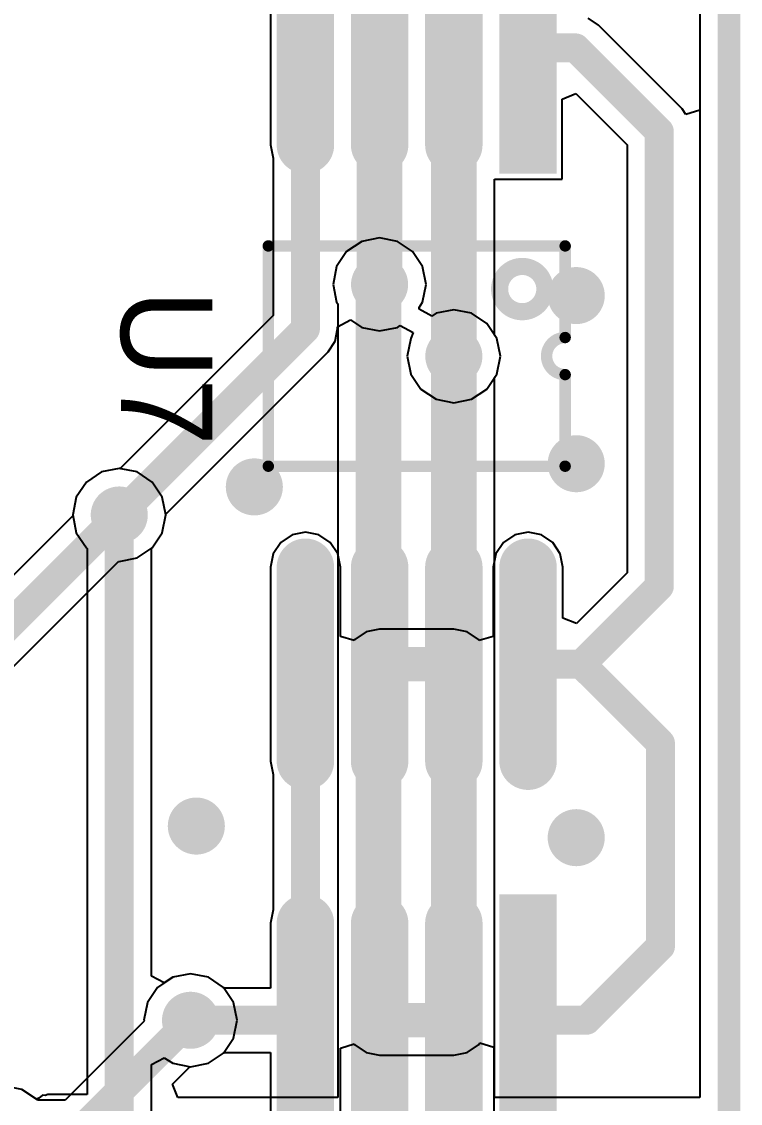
# Model space of a CAD drawing. Extents: x 10.58 to 11.54, y 9.91 to 15.27.
# Drawn here: x 11.1731 to 11.421, y 11.0794 to 11.4526 of the extents above; entities that cross this region are included whole.
import ezdxf

# ---------------------------------------------------------------- set-up
doc = ezdxf.new("R2010")
doc.units = 0
doc.layers.get('0').update_dxf_attribs({"linetype": 'CONTINUOUS'})
for name, color, linetype in [('BOTTOMLAYER', 5, 'CONTINUOUS'), ('KEEPOUTLAYER', 6, 'CONTINUOUS'), ('MULTILAYER', 9, 'CONTINUOUS'), ('TOPLAYER', 1, 'CONTINUOUS'), ('TOPOVERLAY', 2, 'CONTINUOUS'), ('TOPPASTE', 8, 'CONTINUOUS'), ('TOPSOLDER', 216, 'CONTINUOUS'), ('VIAHOLELAYER', 16, 'CONTINUOUS')]:
    doc.layers.add(name, color=color, linetype=linetype)

# ---------------------------------------------------------------- blocks, each defined once
blk = doc.blocks.new('TSSOP8_3')
at = {"layer": 'TOPLAYER', "const_width": 0.011811}
for points in [[(0.246063, 0), (0.179134, 0)], [(0.033465, -0.025591), (-0.033465, -0.025591)], [(0.246063, -0.025591), (0.179134, -0.025591)], [(0.033465, -0.051181), (-0.033465, -0.051181)], [(0.246063, -0.051181), (0.179134, -0.051181)], [(0.033465, -0.076772), (-0.033465, -0.076772)], [(0.246063, -0.076772), (0.179134, -0.076772)]]:
    blk.add_lwpolyline(points, dxfattribs=at)
at = {"layer": 'TOPLAYER', "const_width": 0.005906}
for points in [[(0.176181, 0, 1), (0.182087, 0, 1)], [(0.24311, 0, 1), (0.249016, 0, 1)], [(-0.036417, -0.025591, 1), (-0.030512, -0.025591, 1)], [(0.030512, -0.025591, 1), (0.036417, -0.025591, 1)], [(0.176181, -0.025591, 1), (0.182087, -0.025591, 1)], [(0.24311, -0.025591, 1), (0.249016, -0.025591, 1)], [(-0.036417, -0.051181, 1), (-0.030512, -0.051181, 1)], [(0.030512, -0.051181, 1), (0.036417, -0.051181, 1)], [(0.176181, -0.051181, 1), (0.182087, -0.051181, 1)], [(0.24311, -0.051181, 1), (0.249016, -0.051181, 1)], [(-0.036417, -0.076772, 1), (-0.030512, -0.076772, 1)], [(0.030512, -0.076772, 1), (0.036417, -0.076772, 1)], [(0.176181, -0.076772, 1), (0.182087, -0.076772, 1)], [(0.24311, -0.076772, 1), (0.249016, -0.076772, 1)]]:
    blk.add_lwpolyline(points, format="xyb", close=True, dxfattribs=at)
at = {"layer": 'TOPLAYER'}
blk.add_solid([(-0.03937, -0.005906), (0.03937, -0.005906), (-0.03937, 0.005906), (0.03937, 0.005906)], dxfattribs=at)
at = {"layer": 'TOPOVERLAY'}
for points, const_width in [([(0.067323, 0.012795, 1), (0.069291, 0.012795, 1)], 0.001969), ([(0.067323, 0.012795, 1), (0.069291, 0.012795, 1)], 0.001969), ([(0.098917, 0.012795, 1), (0.100886, 0.012795, 1)], 0.001969), ([(0.098917, 0.012795, 1), (0.100886, 0.012795, 1)], 0.001969), ([(0.111713, 0.012795, 1), (0.113681, 0.012795, 1)], 0.001969), ([(0.111713, 0.012795, 1), (0.113681, 0.012795, 1)], 0.001969), ([(0.143307, 0.012795, 1), (0.145276, 0.012795, 1)], 0.001969), ([(0.143307, 0.012795, 1), (0.145276, 0.012795, 1)], 0.001969), ([(0.091, -0.002, 1), (0.07538, -0.002, 1)], 0.005906), ([(0.073903, -0.002, 1), (0.076856, -0.002, 1)], 0.002953), ([(0.089524, -0.002, 1), (0.092476, -0.002, 1)], 0.002953), ([(0.067323, -0.089567, 1), (0.069291, -0.089567, 1)], 0.001969), ([(0.067323, -0.089567, 1), (0.069291, -0.089567, 1)], 0.001969), ([(0.143307, -0.089567, 1), (0.145276, -0.089567, 1)], 0.001969), ([(0.143307, -0.089567, 1), (0.145276, -0.089567, 1)], 0.001969)]:
    blk.add_lwpolyline(points, format="xyb", close=True, dxfattribs=dict(at, const_width=const_width))
at = {"layer": 'TOPOVERLAY', "const_width": 0.003937}
for points in [[(0.099902, 0.012795), (0.068307, 0.012795)], [(0.068307, -0.089567), (0.068307, 0.012795)], [(0.144291, 0.012795), (0.112697, 0.012795)], [(0.144291, -0.089567), (0.144291, 0.012795)], [(0.144291, -0.089567), (0.068307, -0.089567)]]:
    blk.add_lwpolyline(points, dxfattribs=at)
blk.add_lwpolyline([(0.112697, 0.012795, -1), (0.099902, 0.012795)], format="xyb", dxfattribs=at)
at = {"layer": 'TOPPASTE', "const_width": 0.011811}
for points in [[(0.246063, 0), (0.179134, 0)], [(0.033465, -0.025591), (-0.033465, -0.025591)], [(0.246063, -0.025591), (0.179134, -0.025591)], [(0.033465, -0.051181), (-0.033465, -0.051181)], [(0.246063, -0.051181), (0.179134, -0.051181)], [(0.033465, -0.076772), (-0.033465, -0.076772)], [(0.246063, -0.076772), (0.179134, -0.076772)]]:
    blk.add_lwpolyline(points, dxfattribs=at)
at = {"layer": 'TOPPASTE', "const_width": 0.005906}
for points in [[(0.176181, 0, 1), (0.182087, 0, 1)], [(0.24311, 0, 1), (0.249016, 0, 1)], [(-0.036417, -0.025591, 1), (-0.030512, -0.025591, 1)], [(0.030512, -0.025591, 1), (0.036417, -0.025591, 1)], [(0.176181, -0.025591, 1), (0.182087, -0.025591, 1)], [(0.24311, -0.025591, 1), (0.249016, -0.025591, 1)], [(-0.036417, -0.051181, 1), (-0.030512, -0.051181, 1)], [(0.030512, -0.051181, 1), (0.036417, -0.051181, 1)], [(0.176181, -0.051181, 1), (0.182087, -0.051181, 1)], [(0.24311, -0.051181, 1), (0.249016, -0.051181, 1)], [(-0.036417, -0.076772, 1), (-0.030512, -0.076772, 1)], [(0.030512, -0.076772, 1), (0.036417, -0.076772, 1)], [(0.176181, -0.076772, 1), (0.182087, -0.076772, 1)], [(0.24311, -0.076772, 1), (0.249016, -0.076772, 1)]]:
    blk.add_lwpolyline(points, format="xyb", close=True, dxfattribs=at)
at = {"layer": 'TOPPASTE'}
blk.add_solid([(-0.03937, -0.005906), (0.03937, -0.005906), (-0.03937, 0.005906), (0.03937, 0.005906)], dxfattribs=at)
at = {"layer": 'TOPSOLDER', "const_width": 0.019811}
for points in [[(0.246063, 0), (0.179134, 0)], [(0.033465, -0.025591), (-0.033465, -0.025591)], [(0.246063, -0.025591), (0.179134, -0.025591)], [(0.033465, -0.051181), (-0.033465, -0.051181)], [(0.246063, -0.051181), (0.179134, -0.051181)], [(0.033465, -0.076772), (-0.033465, -0.076772)], [(0.246063, -0.076772), (0.179134, -0.076772)]]:
    blk.add_lwpolyline(points, dxfattribs=at)
at = {"layer": 'TOPSOLDER', "const_width": 0.009905}
for points in [[(0.174181, 0, 1), (0.184086, 0, 1)], [(0.24111, 0, 1), (0.251016, 0, 1)], [(-0.038417, -0.025591, 1), (-0.028512, -0.025591, 1)], [(0.028512, -0.025591, 1), (0.038417, -0.025591, 1)], [(0.174181, -0.025591, 1), (0.184086, -0.025591, 1)], [(0.24111, -0.025591, 1), (0.251016, -0.025591, 1)], [(-0.038417, -0.051181, 1), (-0.028512, -0.051181, 1)], [(0.028512, -0.051181, 1), (0.038417, -0.051181, 1)], [(0.174181, -0.051181, 1), (0.184086, -0.051181, 1)], [(0.24111, -0.051181, 1), (0.251016, -0.051181, 1)], [(-0.038417, -0.076772, 1), (-0.028512, -0.076772, 1)], [(0.028512, -0.076772, 1), (0.038417, -0.076772, 1)], [(0.174181, -0.076772, 1), (0.184086, -0.076772, 1)], [(0.24111, -0.076772, 1), (0.251016, -0.076772, 1)]]:
    blk.add_lwpolyline(points, format="xyb", close=True, dxfattribs=at)
at = {"layer": 'TOPSOLDER'}
blk.add_solid([(-0.04337, -0.009905), (0.04337, -0.009905), (-0.04337, 0.009905), (0.04337, 0.009905)], dxfattribs=at)
blk = doc.blocks.new('TSSOP8_59')
at = {"layer": 'TOPLAYER', "const_width": 0.011811}
for points in [[(0.246063, 0), (0.179134, 0)], [(0.033465, -0.025591), (-0.033465, -0.025591)], [(0.246063, -0.025591), (0.179134, -0.025591)], [(0.033465, -0.051181), (-0.033465, -0.051181)], [(0.246063, -0.051181), (0.179134, -0.051181)], [(0.033465, -0.076772), (-0.033465, -0.076772)], [(0.246063, -0.076772), (0.179134, -0.076772)]]:
    blk.add_lwpolyline(points, dxfattribs=at)
at = {"layer": 'TOPLAYER', "const_width": 0.005906}
for points in [[(0.176181, 0, 1), (0.182087, 0, 1)], [(0.24311, 0, 1), (0.249016, 0, 1)], [(-0.036417, -0.025591, 1), (-0.030512, -0.025591, 1)], [(0.030512, -0.025591, 1), (0.036417, -0.025591, 1)], [(0.176181, -0.025591, 1), (0.182087, -0.025591, 1)], [(0.24311, -0.025591, 1), (0.249016, -0.025591, 1)], [(-0.036417, -0.051181, 1), (-0.030512, -0.051181, 1)], [(0.030512, -0.051181, 1), (0.036417, -0.051181, 1)], [(0.176181, -0.051181, 1), (0.182087, -0.051181, 1)], [(0.24311, -0.051181, 1), (0.249016, -0.051181, 1)], [(-0.036417, -0.076772, 1), (-0.030512, -0.076772, 1)], [(0.030512, -0.076772, 1), (0.036417, -0.076772, 1)], [(0.176181, -0.076772, 1), (0.182087, -0.076772, 1)], [(0.24311, -0.076772, 1), (0.249016, -0.076772, 1)]]:
    blk.add_lwpolyline(points, format="xyb", close=True, dxfattribs=at)
at = {"layer": 'TOPLAYER'}
blk.add_solid([(-0.03937, -0.005906), (0.03937, -0.005906), (-0.03937, 0.005906), (0.03937, 0.005906)], dxfattribs=at)
at = {"layer": 'TOPOVERLAY'}
for points, const_width in [([(0.067323, 0.012795, 1), (0.069291, 0.012795, 1)], 0.001969), ([(0.067323, 0.012795, 1), (0.069291, 0.012795, 1)], 0.001969), ([(0.098917, 0.012795, 1), (0.100886, 0.012795, 1)], 0.001969), ([(0.098917, 0.012795, 1), (0.100886, 0.012795, 1)], 0.001969), ([(0.111713, 0.012795, 1), (0.113681, 0.012795, 1)], 0.001969), ([(0.111713, 0.012795, 1), (0.113681, 0.012795, 1)], 0.001969), ([(0.143307, 0.012795, 1), (0.145276, 0.012795, 1)], 0.001969), ([(0.143307, 0.012795, 1), (0.145276, 0.012795, 1)], 0.001969), ([(0.091, -0.002, 1), (0.07538, -0.002, 1)], 0.005906), ([(0.073903, -0.002, 1), (0.076856, -0.002, 1)], 0.002953), ([(0.089524, -0.002, 1), (0.092476, -0.002, 1)], 0.002953), ([(0.067323, -0.089567, 1), (0.069291, -0.089567, 1)], 0.001969), ([(0.067323, -0.089567, 1), (0.069291, -0.089567, 1)], 0.001969), ([(0.143307, -0.089567, 1), (0.145276, -0.089567, 1)], 0.001969), ([(0.143307, -0.089567, 1), (0.145276, -0.089567, 1)], 0.001969)]:
    blk.add_lwpolyline(points, format="xyb", close=True, dxfattribs=dict(at, const_width=const_width))
at = {"layer": 'TOPOVERLAY', "const_width": 0.003937}
for points in [[(0.099902, 0.012795), (0.068307, 0.012795)], [(0.068307, -0.089567), (0.068307, 0.012795)], [(0.144291, 0.012795), (0.112697, 0.012795)], [(0.144291, -0.089567), (0.144291, 0.012795)], [(0.144291, -0.089567), (0.068307, -0.089567)]]:
    blk.add_lwpolyline(points, dxfattribs=at)
blk.add_lwpolyline([(0.112697, 0.012795, -1), (0.099902, 0.012795)], format="xyb", dxfattribs=at)
at = {"layer": 'TOPPASTE', "const_width": 0.011811}
for points in [[(0.246063, 0), (0.179134, 0)], [(0.033465, -0.025591), (-0.033465, -0.025591)], [(0.246063, -0.025591), (0.179134, -0.025591)], [(0.033465, -0.051181), (-0.033465, -0.051181)], [(0.246063, -0.051181), (0.179134, -0.051181)], [(0.033465, -0.076772), (-0.033465, -0.076772)], [(0.246063, -0.076772), (0.179134, -0.076772)]]:
    blk.add_lwpolyline(points, dxfattribs=at)
at = {"layer": 'TOPPASTE', "const_width": 0.005906}
for points in [[(0.176181, 0, 1), (0.182087, 0, 1)], [(0.24311, 0, 1), (0.249016, 0, 1)], [(-0.036417, -0.025591, 1), (-0.030512, -0.025591, 1)], [(0.030512, -0.025591, 1), (0.036417, -0.025591, 1)], [(0.176181, -0.025591, 1), (0.182087, -0.025591, 1)], [(0.24311, -0.025591, 1), (0.249016, -0.025591, 1)], [(-0.036417, -0.051181, 1), (-0.030512, -0.051181, 1)], [(0.030512, -0.051181, 1), (0.036417, -0.051181, 1)], [(0.176181, -0.051181, 1), (0.182087, -0.051181, 1)], [(0.24311, -0.051181, 1), (0.249016, -0.051181, 1)], [(-0.036417, -0.076772, 1), (-0.030512, -0.076772, 1)], [(0.030512, -0.076772, 1), (0.036417, -0.076772, 1)], [(0.176181, -0.076772, 1), (0.182087, -0.076772, 1)], [(0.24311, -0.076772, 1), (0.249016, -0.076772, 1)]]:
    blk.add_lwpolyline(points, format="xyb", close=True, dxfattribs=at)
at = {"layer": 'TOPPASTE'}
blk.add_solid([(-0.03937, -0.005906), (0.03937, -0.005906), (-0.03937, 0.005906), (0.03937, 0.005906)], dxfattribs=at)
at = {"layer": 'TOPSOLDER', "const_width": 0.019811}
for points in [[(0.246063, 0), (0.179134, 0)], [(0.033465, -0.025591), (-0.033465, -0.025591)], [(0.246063, -0.025591), (0.179134, -0.025591)], [(0.033465, -0.051181), (-0.033465, -0.051181)], [(0.246063, -0.051181), (0.179134, -0.051181)], [(0.033465, -0.076772), (-0.033465, -0.076772)], [(0.246063, -0.076772), (0.179134, -0.076772)]]:
    blk.add_lwpolyline(points, dxfattribs=at)
at = {"layer": 'TOPSOLDER', "const_width": 0.009905}
for points in [[(0.174181, 0, 1), (0.184086, 0, 1)], [(0.24111, 0, 1), (0.251016, 0, 1)], [(-0.038417, -0.025591, 1), (-0.028512, -0.025591, 1)], [(0.028512, -0.025591, 1), (0.038417, -0.025591, 1)], [(0.174181, -0.025591, 1), (0.184086, -0.025591, 1)], [(0.24111, -0.025591, 1), (0.251016, -0.025591, 1)], [(-0.038417, -0.051181, 1), (-0.028512, -0.051181, 1)], [(0.028512, -0.051181, 1), (0.038417, -0.051181, 1)], [(0.174181, -0.051181, 1), (0.184086, -0.051181, 1)], [(0.24111, -0.051181, 1), (0.251016, -0.051181, 1)], [(-0.038417, -0.076772, 1), (-0.028512, -0.076772, 1)], [(0.028512, -0.076772, 1), (0.038417, -0.076772, 1)], [(0.174181, -0.076772, 1), (0.184086, -0.076772, 1)], [(0.24111, -0.076772, 1), (0.251016, -0.076772, 1)]]:
    blk.add_lwpolyline(points, format="xyb", close=True, dxfattribs=at)
at = {"layer": 'TOPSOLDER'}
blk.add_solid([(-0.04337, -0.009905), (0.04337, -0.009905), (-0.04337, 0.009905), (0.04337, 0.009905)], dxfattribs=at)

msp = doc.modelspace()

# ---------------------------------------------------------------- linework, layer by layer
at = {"layer": 'BOTTOMLAYER'}
for p, q in [((11.406985, 12.641469), (11.406985, 11.081493)), ((11.296548, 11.377999), (11.290403, 11.376777)), ((11.302692, 11.376777), (11.296548, 11.377999)), ((11.290403, 11.376777), (11.285194, 11.373297)), ((11.307901, 11.373297), (11.302692, 11.376777)), ((11.285194, 11.373297), (11.281713, 11.368087)), ((11.311382, 11.368087), (11.307901, 11.373297)), ((11.281713, 11.368087), (11.280491, 11.361943)), ((11.312604, 11.361943), (11.311382, 11.368087)), ((11.280491, 11.361943), (11.281713, 11.355798)), ((11.311382, 11.355798), (11.312604, 11.361943)), ((11.281713, 11.355798), (11.282105, 11.355213)), ((11.310204, 11.354034), (11.311382, 11.355798)), ((11.282105, 11.355213), (11.282105, 11.081493)), ((11.310204, 11.353414), (11.310204, 11.354034)), ((11.314613, 11.351057), (11.310204, 11.353414)), ((11.316011, 11.351991), (11.314613, 11.351057)), ((11.322155, 11.353213), (11.316011, 11.351991)), ((11.3283, 11.351991), (11.322155, 11.353213)), ((11.333509, 11.348511), (11.3283, 11.351991)), ((11.33699, 11.343302), (11.333509, 11.348511)), ((11.338212, 11.337157), (11.33699, 11.343302)), ((11.33699, 11.331012), (11.338212, 11.337157)), ((11.336205, 11.329838), (11.33699, 11.331012)), ((11.336205, 11.081493), (11.336205, 11.329838)), ((11.200639, 11.29725), (11.19543, 11.293769)), ((11.206784, 11.298472), (11.200639, 11.29725)), ((11.212929, 11.29725), (11.206784, 11.298472)), ((11.218138, 11.293769), (11.212929, 11.29725)), ((11.19543, 11.293769), (11.19195, 11.28856)), ((11.221618, 11.28856), (11.218138, 11.293769)), ((11.19195, 11.28856), (11.190727, 11.282416)), ((11.222841, 11.282416), (11.221618, 11.28856)), ((11.190782, 11.282139), (11.021627, 11.112984)), ((11.190727, 11.282416), (11.190782, 11.282139)), ((11.221618, 11.276271), (11.222841, 11.282416)), ((11.218138, 11.271062), (11.221618, 11.276271)), ((11.212929, 11.267581), (11.218138, 11.271062)), ((11.037352, 11.097259), (11.206508, 11.266414)), ((11.206508, 11.266414), (11.206784, 11.266359)), ((11.206784, 11.266359), (11.212929, 11.267581)), ((11.231359, 11.124157), (11.225214, 11.122935)), ((11.237503, 11.122935), (11.231359, 11.124157)), ((11.225214, 11.122935), (11.220005, 11.119454)), ((11.242712, 11.119454), (11.237503, 11.122935)), ((11.220005, 11.119454), (11.216525, 11.114245)), ((11.246193, 11.114245), (11.242712, 11.119454)), ((11.216525, 11.114245), (11.215302, 11.108101)), ((11.247415, 11.108101), (11.246193, 11.114245)), ((11.215357, 11.107824), (11.188076, 11.080543)), ((11.215302, 11.108101), (11.215357, 11.107824)), ((11.246193, 11.101956), (11.247415, 11.108101)), ((11.242712, 11.096747), (11.246193, 11.101956)), ((11.237503, 11.093266), (11.242712, 11.096747)), ((11.225095, 11.086112), (11.231082, 11.092099)), ((11.231082, 11.092099), (11.231359, 11.092044)), ((11.231359, 11.092044), (11.237503, 11.093266)), ((11.173165, 11.084258), (11.16702, 11.08548)), ((11.178374, 11.080777), (11.173165, 11.084258)), ((11.227009, 11.081493), (11.225095, 11.086112)), ((11.178531, 11.080543), (11.178374, 11.080777)), ((11.188076, 11.080543), (11.178531, 11.080543)), ((11.282105, 11.081493), (11.227009, 11.081493)), ((11.406985, 11.081493), (11.336205, 11.081493))]:
    msp.add_line(p, q, dxfattribs=at)
for points, const_width in [([(11.291626, 11.361943, 1), (11.301469, 11.361943, 1)], 0.009843), ([(11.292217, 11.361549, 1), (11.300091, 11.361549, 1)], 0.007874), ([(11.359438, 11.358101, 1), (11.36928, 11.358101, 1)], 0.009843), ([(11.317234, 11.337157, 1), (11.327077, 11.337157, 1)], 0.009843), ([(11.318219, 11.337157, 1), (11.326092, 11.337157, 1)], 0.007874), ([(11.359438, 11.300101, 1), (11.36928, 11.300101, 1)], 0.009843), ([(11.248438, 11.292101, 1), (11.25828, 11.292101, 1)], 0.009843), ([(11.201863, 11.282416, 1), (11.211705, 11.282416, 1)], 0.009843), ([(11.204284, 11.282416, 1), (11.209284, 11.282416, 1)], 0.005), ([(11.228438, 11.175101, 1), (11.23828, 11.175101, 1)], 0.009843), ([(11.359438, 11.171101, 1), (11.36928, 11.171101, 1)], 0.009843), ([(11.226438, 11.108101, 1), (11.23628, 11.108101, 1)], 0.009843), ([(11.228859, 11.108101, 1), (11.233859, 11.108101, 1)], 0.005)]:
    msp.add_lwpolyline(points, format="xyb", close=True, dxfattribs=dict(at, const_width=const_width))
for points, const_width in [([(11.296154, 10.985959), (11.296154, 11.361549)], 0.015748), ([(11.322155, 10.965304), (11.322155, 11.337157)], 0.015748), ([(11.021351, 11.096982), (11.206784, 11.282416)], 0.01), ([(11.192682, 11.069423), (11.231359, 11.108101)], 0.01)]:
    msp.add_lwpolyline(points, dxfattribs=dict(at, const_width=const_width))
at = {"layer": 'KEEPOUTLAYER', "const_width": 0.007874}
msp.add_lwpolyline([(11.417021, 10.696586), (11.417021, 12.641469)], dxfattribs=at)
at = {"layer": 'MULTILAYER', "const_width": 0.009843}
for points in [[(11.291626, 11.361943, 1), (11.301469, 11.361943, 1)], [(11.359438, 11.358101, 1), (11.36928, 11.358101, 1)], [(11.317234, 11.337157, 1), (11.327077, 11.337157, 1)], [(11.359438, 11.300101, 1), (11.36928, 11.300101, 1)], [(11.248438, 11.292101, 1), (11.25828, 11.292101, 1)], [(11.201863, 11.282416, 1), (11.211705, 11.282416, 1)], [(11.228438, 11.175101, 1), (11.23828, 11.175101, 1)], [(11.359438, 11.171101, 1), (11.36928, 11.171101, 1)], [(11.226438, 11.108101, 1), (11.23628, 11.108101, 1)]]:
    msp.add_lwpolyline(points, format="xyb", close=True, dxfattribs=at)
at = {"layer": 'TOPLAYER'}
for p, q in [((11.406985, 12.641469), (11.406985, 11.422017)), ((11.258932, 11.476997), (11.258932, 11.410068)), ((11.372033, 11.451395), (11.368426, 11.453805)), ((11.400867, 11.422561), (11.372033, 11.451395)), ((11.359557, 11.425881), (11.364182, 11.427796)), ((11.364182, 11.427796), (11.381885, 11.410093)), ((11.359557, 11.398257), (11.359557, 11.425881)), ((11.402201, 11.420565), (11.400867, 11.422561)), ((11.406985, 11.422017), (11.402201, 11.420565)), ((11.258932, 11.410068), (11.259849, 11.40546)), ((11.381885, 11.410093), (11.381885, 11.262405)), ((11.259849, 11.40546), (11.259855, 11.40545)), ((11.259855, 11.40545), (11.259855, 11.351212)), ((11.336205, 11.344476), (11.336205, 11.398257)), ((11.336205, 11.398257), (11.359557, 11.398257)), ((11.259855, 11.351212), (11.207061, 11.298417)), ((11.282094, 11.347357), (11.286503, 11.349714)), ((11.286503, 11.349714), (11.290403, 11.347109)), ((11.281247, 11.342351), (11.282094, 11.346606)), ((11.282094, 11.346606), (11.282094, 11.347357)), ((11.282094, 11.346606), (11.282094, 11.346606)), ((11.290403, 11.347109), (11.296548, 11.345886)), ((11.296548, 11.345886), (11.302692, 11.347109)), ((11.302692, 11.347109), (11.303696, 11.347779)), ((11.303696, 11.347779), (11.308106, 11.345422)), ((11.308106, 11.345422), (11.307321, 11.343301)), ((11.308106, 11.345422), (11.308106, 11.345422)), ((11.33699, 11.343302), (11.336205, 11.344476)), ((11.278837, 11.338743), (11.281247, 11.342351)), ((11.307321, 11.343302), (11.306099, 11.337157)), ((11.307321, 11.343301), (11.307321, 11.343302)), ((11.338212, 11.337157), (11.33699, 11.343302)), ((11.222786, 11.282692), (11.278837, 11.338743)), ((11.306099, 11.337157), (11.307321, 11.331012)), ((11.33699, 11.331012), (11.338212, 11.337157)), ((11.307321, 11.331012), (11.310802, 11.325803)), ((11.333509, 11.325803), (11.33699, 11.331012)), ((11.310802, 11.325803), (11.316011, 11.322323)), ((11.3283, 11.322323), (11.333509, 11.325803)), ((11.316011, 11.322323), (11.322155, 11.3211)), ((11.322155, 11.3211), (11.3283, 11.322323)), ((11.200639, 11.29725), (11.19543, 11.293769)), ((11.206784, 11.298472), (11.200639, 11.29725)), ((11.207061, 11.298417), (11.206784, 11.298472)), ((11.19543, 11.293769), (11.19195, 11.28856)), ((11.19195, 11.28856), (11.190727, 11.282416)), ((11.190727, 11.282416), (11.19195, 11.276271)), ((11.221618, 11.276271), (11.222841, 11.282416)), ((11.222841, 11.282416), (11.222786, 11.282692)), ((11.19195, 11.276271), (11.19543, 11.271062)), ((11.218138, 11.271062), (11.221618, 11.276271)), ((11.266366, 11.275525), (11.262459, 11.272914)), ((11.270974, 11.276441), (11.266366, 11.275525)), ((11.275583, 11.275525), (11.270974, 11.276441)), ((11.27949, 11.272914), (11.275583, 11.275525)), ((11.343138, 11.275525), (11.339231, 11.272914)), ((11.347746, 11.276441), (11.343138, 11.275525)), ((11.352355, 11.275525), (11.347746, 11.276441)), ((11.356261, 11.272914), (11.352355, 11.275525)), ((11.19543, 11.271062), (11.195665, 11.270905)), ((11.195665, 11.270905), (11.195665, 11.082493)), ((11.217903, 11.270905), (11.218138, 11.271062)), ((11.217903, 11.123353), (11.217903, 11.270905)), ((11.262459, 11.272914), (11.259849, 11.269007)), ((11.2821, 11.269007), (11.27949, 11.272914)), ((11.339231, 11.272914), (11.33662, 11.269007)), ((11.358872, 11.269007), (11.356261, 11.272914)), ((11.259849, 11.269007), (11.258932, 11.264399)), ((11.283017, 11.264399), (11.2821, 11.269007)), ((11.33662, 11.269007), (11.335704, 11.264399)), ((11.359789, 11.264399), (11.358872, 11.269007)), ((11.258932, 11.264399), (11.258932, 11.19747)), ((11.283017, 11.24053), (11.283017, 11.264399)), ((11.335704, 11.264399), (11.335704, 11.24053)), ((11.359789, 11.246842), (11.359789, 11.264399)), ((11.381885, 11.262405), (11.364408, 11.244928)), ((11.364408, 11.244928), (11.359789, 11.246842)), ((11.287802, 11.239078), (11.283017, 11.24053)), ((11.291956, 11.24206), (11.28805, 11.23945)), ((11.296565, 11.242977), (11.291956, 11.24206)), ((11.322155, 11.242977), (11.296565, 11.242977)), ((11.326764, 11.24206), (11.322155, 11.242977)), ((11.330671, 11.23945), (11.326764, 11.24206)), ((11.335704, 11.24053), (11.330919, 11.239078)), ((11.28805, 11.23945), (11.287802, 11.239078)), ((11.330919, 11.239078), (11.330671, 11.23945)), ((11.258932, 11.19747), (11.259849, 11.192861)), ((11.259849, 11.192861), (11.259855, 11.192852)), ((11.259855, 11.192852), (11.259855, 11.146215)), ((11.259849, 11.146206), (11.258932, 11.141597)), ((11.259855, 11.146215), (11.259849, 11.146206)), ((11.258932, 11.141597), (11.258932, 11.11922)), ((11.231359, 11.124157), (11.225214, 11.122935)), ((11.237503, 11.122935), (11.231359, 11.124157)), ((11.222313, 11.120996), (11.217903, 11.123353)), ((11.225214, 11.122935), (11.222313, 11.120996)), ((11.242712, 11.119454), (11.237503, 11.122935)), ((11.242869, 11.11922), (11.242712, 11.119454)), ((11.258932, 11.11922), (11.242869, 11.11922)), ((11.283017, 11.098537), (11.287802, 11.099989)), ((11.283017, 11.074668), (11.283017, 11.098537)), ((11.287802, 11.099989), (11.28805, 11.099617)), ((11.28805, 11.099617), (11.291956, 11.097007)), ((11.326764, 11.097007), (11.330671, 11.099617)), ((11.330671, 11.099617), (11.33115, 11.100335)), ((11.33115, 11.100335), (11.335935, 11.098884)), ((11.335935, 11.098884), (11.335935, 11.062857)), ((11.217903, 11.092848), (11.222313, 11.095205)), ((11.222313, 11.095205), (11.225214, 11.093266)), ((11.237503, 11.093266), (11.242712, 11.096747)), ((11.242712, 11.096747), (11.242869, 11.096981)), ((11.242869, 11.096981), (11.258932, 11.096981)), ((11.258932, 11.096981), (11.258932, 11.074668)), ((11.291956, 11.097007), (11.296565, 11.09609)), ((11.296565, 11.09609), (11.322155, 11.09609)), ((11.322155, 11.09609), (11.326764, 11.097007)), ((11.217903, 11.036627), (11.217903, 11.092848)), ((11.225214, 11.093266), (11.231359, 11.092044)), ((11.231359, 11.092044), (11.237503, 11.093266)), ((11.173165, 11.084258), (11.16702, 11.08548)), ((11.17823, 11.080873), (11.173165, 11.084258)), ((11.17907, 11.081221), (11.17823, 11.080873)), ((11.180283, 11.082217), (11.17907, 11.081221)), ((11.181246, 11.082123), (11.180283, 11.082217)), ((11.182139, 11.082493), (11.181246, 11.082123)), ((11.195665, 11.082493), (11.182139, 11.082493))]:
    msp.add_line(p, q, dxfattribs=at)
for points, const_width in [([(11.296565, 11.443533), (11.296565, 11.498933)], 0.015748), ([(11.322155, 11.443533), (11.322155, 11.498933)], 0.015748), ([(11.296548, 11.361943), (11.296548, 11.443516)], 0.015748), ([(11.322155, 11.337157), (11.322155, 11.443533)], 0.015748), ([(11.270974, 11.346606), (11.270974, 11.443533)], 0.01), ([(11.347746, 11.443533), (11.364171, 11.443533)], 0.01), ([(11.364171, 11.443533), (11.393004, 11.414699)], 0.01), ([(11.393004, 11.2578), (11.393004, 11.414699)], 0.01), ([(11.206784, 11.282416), (11.270974, 11.346606)], 0.01), ([(11.206784, 11.032022), (11.206784, 11.282416)], 0.01), ([(11.366139, 11.230934), (11.393004, 11.2578)], 0.01), ([(11.270974, 11.108133), (11.270974, 11.230934)], 0.01), ([(11.296565, 11.108133), (11.296565, 11.230934)], 0.011811), ([(11.296565, 11.230934), (11.322155, 11.230934)], 0.011811), ([(11.322155, 11.169038), (11.322155, 11.230934)], 0.011811), ([(11.347746, 11.230934), (11.366139, 11.230934)], 0.01), ([(11.366139, 11.230934), (11.393398, 11.203675)], 0.01), ([(11.393398, 11.133596), (11.393398, 11.203675)], 0.01), ([(11.322155, 11.108133), (11.322155, 11.169038)], 0.011811), ([(11.367934, 11.108133), (11.393398, 11.133596)], 0.01), ([(11.231359, 11.108101), (11.270942, 11.108101)], 0.01), ([(11.296565, 11.108133), (11.322155, 11.108133)], 0.011811), ([(11.347746, 11.108133), (11.367934, 11.108133)], 0.01), ([(11.347746, 10.895534), (11.347746, 11.108133)], 0.01)]:
    msp.add_lwpolyline(points, dxfattribs=dict(at, const_width=const_width))
for points, const_width in [([(11.292611, 11.443516, 1), (11.300485, 11.443516, 1)], 0.007874), ([(11.292628, 11.443533, 1), (11.300502, 11.443533, 1)], 0.007874), ([(11.318219, 11.443533, 1), (11.326092, 11.443533, 1)], 0.007874), ([(11.318219, 11.443533, 1), (11.326092, 11.443533, 1)], 0.007874), ([(11.268474, 11.443533, 1), (11.273474, 11.443533, 1)], 0.005), ([(11.345246, 11.443533, 1), (11.350246, 11.443533, 1)], 0.005), ([(11.361671, 11.443533, 1), (11.36667, 11.443533, 1)], 0.005), ([(11.361671, 11.443533, 1), (11.36667, 11.443533, 1)], 0.005), ([(11.390504, 11.414699, 1), (11.395504, 11.414699, 1)], 0.005), ([(11.390504, 11.414699, 1), (11.395504, 11.414699, 1)], 0.005), ([(11.291626, 11.361943, 1), (11.301469, 11.361943, 1)], 0.009843), ([(11.292611, 11.361943, 1), (11.300485, 11.361943, 1)], 0.007874), ([(11.359438, 11.358101, 1), (11.36928, 11.358101, 1)], 0.009843), ([(11.268474, 11.346606, 1), (11.273474, 11.346606, 1)], 0.005), ([(11.268474, 11.346606, 1), (11.273474, 11.346606, 1)], 0.005), ([(11.317234, 11.337157, 1), (11.327077, 11.337157, 1)], 0.009843), ([(11.318219, 11.337157, 1), (11.326092, 11.337157, 1)], 0.007874), ([(11.359438, 11.300101, 1), (11.36928, 11.300101, 1)], 0.009843), ([(11.248438, 11.292101, 1), (11.25828, 11.292101, 1)], 0.009843), ([(11.201863, 11.282416, 1), (11.211705, 11.282416, 1)], 0.009843), ([(11.204284, 11.282416, 1), (11.209284, 11.282416, 1)], 0.005), ([(11.204284, 11.282416, 1), (11.209284, 11.282416, 1)], 0.005), ([(11.390504, 11.2578, 1), (11.395504, 11.2578, 1)], 0.005), ([(11.390504, 11.2578, 1), (11.395504, 11.2578, 1)], 0.005), ([(11.268474, 11.230934, 1), (11.273474, 11.230934, 1)], 0.005), ([(11.293612, 11.230934, 1), (11.299518, 11.230934, 1)], 0.005906), ([(11.293612, 11.230934, 1), (11.299518, 11.230934, 1)], 0.005906), ([(11.319203, 11.230934, 1), (11.325108, 11.230934, 1)], 0.005906), ([(11.319203, 11.230934, 1), (11.325108, 11.230934, 1)], 0.005906), ([(11.345246, 11.230934, 1), (11.350246, 11.230934, 1)], 0.005), ([(11.363639, 11.230934, 1), (11.368639, 11.230934, 1)], 0.005), ([(11.363639, 11.230934, 1), (11.368639, 11.230934, 1)], 0.005), ([(11.363639, 11.230934, 1), (11.368639, 11.230934, 1)], 0.005), ([(11.390898, 11.203675, 1), (11.395898, 11.203675, 1)], 0.005), ([(11.390898, 11.203675, 1), (11.395898, 11.203675, 1)], 0.005), ([(11.228438, 11.175101, 1), (11.23828, 11.175101, 1)], 0.009843), ([(11.359438, 11.171101, 1), (11.36928, 11.171101, 1)], 0.009843), ([(11.319203, 11.169038, 1), (11.325108, 11.169038, 1)], 0.005906), ([(11.319203, 11.169038, 1), (11.325108, 11.169038, 1)], 0.005906), ([(11.390898, 11.133596, 1), (11.395898, 11.133596, 1)], 0.005), ([(11.390898, 11.133596, 1), (11.395898, 11.133596, 1)], 0.005), ([(11.226438, 11.108101, 1), (11.23628, 11.108101, 1)], 0.009843), ([(11.228859, 11.108101, 1), (11.233859, 11.108101, 1)], 0.005), ([(11.268442, 11.108101, 1), (11.273442, 11.108101, 1)], 0.005), ([(11.268474, 11.108133, 1), (11.273474, 11.108133, 1)], 0.005), ([(11.293612, 11.108133, 1), (11.299518, 11.108133, 1)], 0.005906), ([(11.293612, 11.108133, 1), (11.299518, 11.108133, 1)], 0.005906), ([(11.319203, 11.108133, 1), (11.325108, 11.108133, 1)], 0.005906), ([(11.319203, 11.108133, 1), (11.325108, 11.108133, 1)], 0.005906), ([(11.345246, 11.108133, 1), (11.350246, 11.108133, 1)], 0.005), ([(11.345246, 11.108133, 1), (11.350246, 11.108133, 1)], 0.005), ([(11.365434, 11.108133, 1), (11.370434, 11.108133, 1)], 0.005), ([(11.365434, 11.108133, 1), (11.370434, 11.108133, 1)], 0.005)]:
    msp.add_lwpolyline(points, format="xyb", close=True, dxfattribs=dict(at, const_width=const_width))
at = {"layer": 'VIAHOLELAYER', "const_width": 0.005906}
for points in [[(11.293595, 11.361943, 1), (11.2995, 11.361943, 1)], [(11.361406, 11.358101, 1), (11.367311, 11.358101, 1)], [(11.319203, 11.337157, 1), (11.325108, 11.337157, 1)], [(11.361406, 11.300101, 1), (11.367311, 11.300101, 1)], [(11.250406, 11.292101, 1), (11.256312, 11.292101, 1)], [(11.203831, 11.282416, 1), (11.209737, 11.282416, 1)], [(11.230406, 11.175101, 1), (11.236311, 11.175101, 1)], [(11.361406, 11.171101, 1), (11.367311, 11.171101, 1)], [(11.228406, 11.108101, 1), (11.234312, 11.108101, 1)]]:
    msp.add_lwpolyline(points, format="xyb", close=True, dxfattribs=at)

# ---------------------------------------------------------------- block references
at = {"rotation": 270}
for name, p in [('TSSOP8_3', (11.347746, 11.443533)), ('TSSOP8_59', (11.347746, 11.108133))]:
    msp.add_blockref(name, p, dxfattribs=at)

# ---------------------------------------------------------------- texts
at = {"layer": 'TOPOVERLAY'}
msp.add_text('U7', height=0.031496, rotation=270, dxfattribs=at).set_placement((11.207359, 11.360101))

doc.saveas('drawing.dxf')
